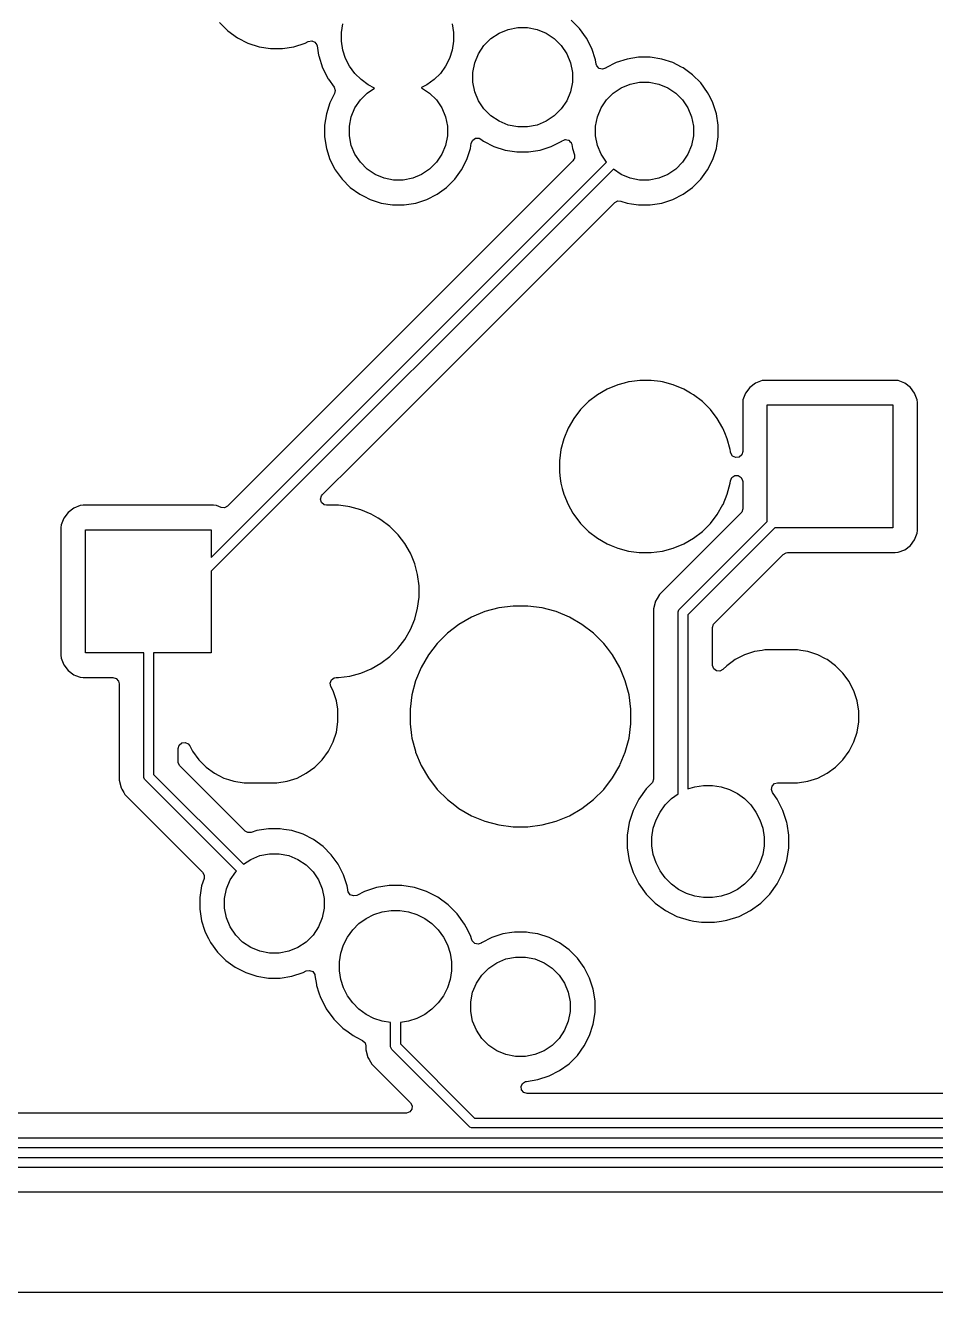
# Model space of a CAD drawing. Header units: millimetres. Extents: x 69 to 174, y -162 to -92.
# Drawn here: x 107.88 to 126.38, y -161.98 to -136.23 of the extents above; entities that cross this region are included whole.
import ezdxf

# ---------------------------------------------------------------- set-up
doc = ezdxf.new("R2010")
doc.units = ezdxf.units.MM
doc.layers.add('Back', color=153, linetype='CONTINUOUS', true_color=0x4d7fc4)

msp = doc.modelspace()

# ---------------------------------------------------------------- linework, layer by layer
at = {"layer": 'Back', "linetype": 'CONTINUOUS'}
for p, q in [((111.826179, -136.169333), (111.994967, -136.338121)), ((114.303423, -136.371721), (114.331481, -136.194572)), ((116.554319, -136.194572), (116.582377, -136.371721)), ((119.139621, -136.293467), (118.970833, -136.124679)), ((111.994967, -136.338121), (112.188081, -136.478427)), ((112.188081, -136.478427), (112.400766, -136.586795)), ((114.303423, -136.551079), (114.303423, -136.371721)), ((116.582377, -136.371721), (116.582377, -136.551079)), ((117.197521, -136.636856), (117.338356, -136.496021)), ((117.338356, -136.496021), (117.503961, -136.385368)), ((117.503961, -136.385368), (117.687971, -136.309149)), ((117.687971, -136.309149), (117.883315, -136.270292)), ((117.883315, -136.270292), (118.082485, -136.270292)), ((118.082485, -136.270292), (118.277829, -136.309149)), ((118.277829, -136.309149), (118.461839, -136.385368)), ((118.461839, -136.385368), (118.627444, -136.496021)), ((118.627444, -136.496021), (118.768279, -136.636856)), ((119.279927, -136.486581), (119.139621, -136.293467)), ((119.388295, -136.699266), (119.279927, -136.486581)), ((112.400766, -136.586795), (112.627785, -136.660558)), ((112.627785, -136.660558), (112.863549, -136.6979)), ((112.863549, -136.6979), (112.86355, -136.6979)), ((112.86355, -136.6979), (113.10225, -136.6979)), ((113.10225, -136.6979), (113.102251, -136.6979)), ((113.102251, -136.6979), (113.338015, -136.660558)), ((113.338015, -136.660558), (113.565034, -136.586795)), ((113.565034, -136.586795), (113.629249, -136.554075)), ((113.629249, -136.554075), (113.697917, -136.541179)), ((113.697917, -136.541179), (113.762658, -136.567455)), ((113.762658, -136.567455), (113.802915, -136.62456)), ((113.802915, -136.62456), (113.808017, -136.645162)), ((113.808017, -136.645162), (113.838062, -136.834854)), ((114.331481, -136.728228), (114.303423, -136.551079)), ((114.386906, -136.898807), (114.331481, -136.728228)), ((116.554319, -136.728228), (116.498894, -136.898807)), ((116.582377, -136.551079), (116.554319, -136.728228)), ((117.086868, -136.802461), (117.197521, -136.636856)), ((118.768279, -136.636856), (118.878932, -136.802461)), ((119.462058, -136.926285), (119.388295, -136.699266)), ((113.838062, -136.834854), (113.839868, -136.846254)), ((113.839868, -136.846254), (113.919809, -137.092285)), ((114.468332, -137.058616), (114.386906, -136.898807)), ((116.498894, -136.898807), (116.417468, -137.058616)), ((116.971792, -137.181815), (117.010649, -136.986471)), ((117.010649, -136.986471), (117.086868, -136.802461)), ((118.878932, -136.802461), (118.955151, -136.986471)), ((118.955151, -136.986471), (118.994008, -137.181815)), ((119.475759, -137.012789), (119.462058, -136.926285)), ((119.488555, -137.051239), (119.475759, -137.012789)), ((119.883403, -136.985133), (119.672962, -137.092359)), ((120.108031, -136.912146), (119.883403, -136.985133)), ((120.341303, -136.8752), (120.108031, -136.912146)), ((120.341308, -136.8752), (120.341303, -136.8752)), ((120.577492, -136.8752), (120.341308, -136.8752)), ((120.577497, -136.8752), (120.577492, -136.8752)), ((120.810768, -136.912146), (120.577497, -136.8752)), ((121.035396, -136.985133), (120.810768, -136.912146)), ((121.21389, -137.076081), (121.035396, -136.985133)), ((113.919809, -137.092285), (114.031444, -137.311382)), ((114.573756, -137.203719), (114.468332, -137.058616)), ((114.700581, -137.330544), (114.573756, -137.203719)), ((116.312044, -137.203719), (116.185219, -137.330544)), ((116.417468, -137.058616), (116.312044, -137.203719)), ((116.971792, -137.380985), (116.971792, -137.181815)), ((118.994008, -137.181815), (118.994008, -137.380985)), ((119.537245, -137.10135), (119.488555, -137.051239)), ((119.605297, -137.117181), (119.537245, -137.10135)), ((119.668621, -137.094594), (119.605297, -137.117181)), ((119.668811, -137.094903), (119.668621, -137.094594)), ((119.67028, -137.094002), (119.668811, -137.094903)), ((119.671106, -137.093708), (119.67028, -137.094002)), ((119.672962, -137.092359), (119.671106, -137.093708)), ((121.245833, -137.092357), (121.21389, -137.076081)), ((121.43691, -137.231183), (121.245833, -137.092357)), ((121.603917, -137.39819), (121.43691, -137.231183)), ((114.031444, -137.311382), (114.037255, -137.322785)), ((114.037255, -137.322785), (114.153985, -137.483451)), ((114.153985, -137.483451), (114.177465, -137.549257)), ((114.845684, -137.435968), (114.700581, -137.330544)), ((114.825007, -137.60269), (114.975518, -137.502121)), ((114.975518, -137.502121), (114.845684, -137.435968)), ((116.040116, -137.435968), (115.928512, -137.492832)), ((115.928512, -137.492832), (115.930797, -137.493779)), ((115.930797, -137.493779), (116.093793, -137.60269)), ((116.185219, -137.330544), (116.040116, -137.435968)), ((117.010649, -137.576329), (116.971792, -137.380985)), ((118.994008, -137.380985), (118.955151, -137.576329)), ((119.825007, -137.60269), (119.988003, -137.493779)), ((119.988003, -137.493779), (120.169115, -137.41876)), ((120.169115, -137.41876), (120.361383, -137.380515)), ((120.361383, -137.380515), (120.557417, -137.380515)), ((120.557417, -137.380515), (120.749685, -137.41876)), ((120.749685, -137.41876), (120.930797, -137.493779)), ((120.930797, -137.493779), (121.093793, -137.60269)), ((121.742743, -137.589267), (121.603917, -137.39819)), ((114.164152, -137.612631), (114.068833, -137.799703)), ((114.177465, -137.549257), (114.164152, -137.612631)), ((114.577479, -137.904303), (114.68639, -137.741307)), ((114.68639, -137.741307), (114.825007, -137.60269)), ((116.093793, -137.60269), (116.23241, -137.741307)), ((116.23241, -137.741307), (116.341321, -137.904303)), ((117.086868, -137.760339), (117.010649, -137.576329)), ((117.197521, -137.925944), (117.086868, -137.760339)), ((118.878932, -137.760339), (118.768279, -137.925944)), ((118.955151, -137.576329), (118.878932, -137.760339)), ((119.577479, -137.904303), (119.68639, -137.741307)), ((119.68639, -137.741307), (119.825007, -137.60269)), ((121.093793, -137.60269), (121.23241, -137.741307)), ((121.23241, -137.741307), (121.341321, -137.904303)), ((121.793402, -137.688691), (121.742743, -137.589267)), ((121.849966, -137.799703), (121.793402, -137.688691)), ((113.995846, -138.024331), (113.9589, -138.257602)), ((114.068833, -137.799703), (113.995846, -138.024331)), ((114.50246, -138.085415), (114.577479, -137.904303)), ((116.341321, -137.904303), (116.41634, -138.085415)), ((117.338356, -138.066779), (117.197521, -137.925944)), ((118.768279, -137.925944), (118.627444, -138.066779)), ((119.50246, -138.085415), (119.577479, -137.904303)), ((121.341321, -137.904303), (121.41634, -138.085415)), ((121.922953, -138.024331), (121.849966, -137.799703)), ((121.9599, -138.257602), (121.922953, -138.024331)), ((113.9589, -138.257602), (113.9589, -138.493797)), ((114.464215, -138.277683), (114.50246, -138.085415)), ((114.464215, -138.473717), (114.464215, -138.277683)), ((116.41634, -138.085415), (116.454585, -138.277683)), ((116.454585, -138.277683), (116.454585, -138.473717)), ((117.503961, -138.177432), (117.338356, -138.066779)), ((117.687971, -138.253651), (117.503961, -138.177432)), ((117.883315, -138.292508), (117.687971, -138.253651)), ((118.082485, -138.292508), (117.883315, -138.292508)), ((118.277829, -138.253651), (118.082485, -138.292508)), ((118.461839, -138.177432), (118.277829, -138.253651)), ((118.627444, -138.066779), (118.461839, -138.177432)), ((119.464215, -138.277683), (119.50246, -138.085415)), ((119.464215, -138.473717), (119.464215, -138.277683)), ((121.41634, -138.085415), (121.454585, -138.277683)), ((121.454585, -138.277683), (121.454585, -138.473717)), ((121.9599, -138.493797), (121.9599, -138.257602)), ((113.9589, -138.493797), (113.995846, -138.727068)), ((114.50246, -138.665985), (114.464215, -138.473717)), ((116.454585, -138.473717), (116.41634, -138.665985)), ((116.939772, -138.620875), (116.969701, -138.557742)), ((116.969701, -138.557742), (117.029012, -138.52081)), ((117.029012, -138.52081), (117.098875, -138.521808)), ((117.098875, -138.521808), (117.135129, -138.539955)), ((117.135129, -138.539955), (117.188081, -138.578427)), ((118.788516, -138.570582), (118.818335, -138.559941)), ((118.818335, -138.559941), (118.847526, -138.547677)), ((118.847526, -138.547677), (118.850999, -138.548285)), ((118.850999, -138.548285), (118.854319, -138.547101)), ((118.854319, -138.547101), (118.885151, -138.554269)), ((118.885151, -138.554269), (118.916348, -138.559735)), ((118.916348, -138.559735), (118.918941, -138.562124)), ((118.918941, -138.562124), (118.922374, -138.562923)), ((118.922374, -138.562923), (118.94444, -138.585627)), ((119.50246, -138.665985), (119.464215, -138.473717)), ((121.454585, -138.473717), (121.41634, -138.665985)), ((121.931137, -138.675395), (121.9599, -138.493797)), ((113.995846, -138.727068), (114.068833, -138.951696)), ((114.577479, -138.847097), (114.50246, -138.665985)), ((116.41634, -138.665985), (116.341321, -138.847097)), ((116.849968, -138.951692), (116.922953, -138.727068)), ((116.922953, -138.727068), (116.939772, -138.620875)), ((117.188081, -138.578427), (117.400766, -138.686795)), ((117.400766, -138.686795), (117.627785, -138.760558)), ((117.627785, -138.760558), (117.863549, -138.7979)), ((117.863549, -138.7979), (117.86355, -138.7979)), ((117.86355, -138.7979), (118.10225, -138.7979)), ((118.10225, -138.7979), (118.102251, -138.7979)), ((118.102251, -138.7979), (118.338015, -138.760558)), ((118.338015, -138.760558), (118.565034, -138.686795)), ((118.565034, -138.686795), (118.777719, -138.578427)), ((118.777719, -138.578427), (118.788516, -138.570582)), ((118.94444, -138.585627), (118.967725, -138.607087)), ((118.967725, -138.607087), (118.969175, -138.611076)), ((118.969175, -138.611076), (118.971071, -138.613026)), ((118.971071, -138.613026), (118.981396, -138.639626)), ((118.981396, -138.639626), (118.982929, -138.64551)), ((118.982929, -138.64551), (118.995847, -138.727068)), ((118.995847, -138.727068), (119.037982, -138.856747)), ((119.577479, -138.847097), (119.50246, -138.665985)), ((121.41634, -138.665985), (121.341321, -138.847097)), ((121.849968, -138.951692), (121.922953, -138.727068)), ((121.922953, -138.727068), (121.931137, -138.675395)), ((111.655, -147.038678), (119.685266, -139.008412)), ((119.0066, -138.979263), (111.990337, -145.995526)), ((114.068833, -138.951696), (114.170248, -139.150733)), ((114.68639, -139.010093), (114.577479, -138.847097)), ((114.825007, -139.14871), (114.68639, -139.010093)), ((116.23241, -139.010093), (116.093793, -139.14871)), ((116.341321, -138.847097), (116.23241, -139.010093)), ((116.742743, -139.162133), (116.849968, -138.951692)), ((119.024773, -138.947611), (119.0066, -138.979263)), ((119.03677, -138.930146), (119.024773, -138.947611)), ((119.03688, -138.926525), (119.03677, -138.930146)), ((119.038845, -138.923105), (119.03688, -138.926525)), ((119.038911, -138.86031), (119.037948, -138.891712)), ((119.037948, -138.891712), (119.038845, -138.923105)), ((119.037982, -138.856747), (119.038911, -138.86031)), ((119.685266, -139.008412), (119.577479, -138.847097)), ((121.23241, -139.010093), (121.093793, -139.14871)), ((121.341321, -138.847097), (121.23241, -139.010093)), ((121.742743, -139.162133), (121.849968, -138.951692)), ((119.826687, -139.149833), (111.655, -147.321521)), ((114.170248, -139.150733), (114.176057, -139.162133)), ((114.176057, -139.162133), (114.314883, -139.35321)), ((114.988003, -139.257621), (114.825007, -139.14871)), ((115.169115, -139.33264), (114.988003, -139.257621)), ((115.361383, -139.370885), (115.169115, -139.33264)), ((115.749685, -139.33264), (115.557417, -139.370885)), ((115.930797, -139.257621), (115.749685, -139.33264)), ((116.093793, -139.14871), (115.930797, -139.257621)), ((116.603917, -139.35321), (116.742743, -139.162133)), ((119.988003, -139.257621), (119.826687, -139.149833)), ((120.169115, -139.33264), (119.988003, -139.257621)), ((120.361383, -139.370885), (120.169115, -139.33264)), ((120.749685, -139.33264), (120.557417, -139.370885)), ((120.930797, -139.257621), (120.749685, -139.33264)), ((121.093793, -139.14871), (120.930797, -139.257621)), ((121.603917, -139.35321), (121.742743, -139.162133)), ((114.314883, -139.35321), (114.48189, -139.520217)), ((114.48189, -139.520217), (114.672967, -139.659043)), ((115.557417, -139.370885), (115.361383, -139.370885)), ((116.245833, -139.659043), (116.43691, -139.520217)), ((116.43691, -139.520217), (116.603917, -139.35321)), ((120.557417, -139.370885), (120.361383, -139.370885)), ((121.245833, -139.659043), (121.43691, -139.520217)), ((121.43691, -139.520217), (121.603917, -139.35321)), ((114.607075, -145.077258), (119.855837, -139.828496)), ((114.672967, -139.659043), (114.756423, -139.701566)), ((114.756423, -139.701566), (114.883403, -139.766266)), ((114.883403, -139.766266), (114.883405, -139.766266)), ((114.883405, -139.766266), (114.883408, -139.766268)), ((114.883408, -139.766268), (114.946747, -139.786848)), ((114.946747, -139.786848), (115.108031, -139.839253)), ((115.108031, -139.839253), (115.341303, -139.8762)), ((115.577497, -139.8762), (115.810768, -139.839253)), ((115.810768, -139.839253), (116.035392, -139.766268)), ((116.035392, -139.766268), (116.245833, -139.659043)), ((119.855837, -139.828496), (119.917158, -139.795013)), ((119.917158, -139.795013), (119.981833, -139.798247)), ((119.981833, -139.798247), (120.108032, -139.839253)), ((120.108032, -139.839253), (120.19551, -139.853108)), ((120.577497, -139.8762), (120.810768, -139.839253)), ((120.810768, -139.839253), (121.035392, -139.766268)), ((121.035392, -139.766268), (121.245833, -139.659043)), ((115.341303, -139.8762), (115.341308, -139.8762)), ((115.341308, -139.8762), (115.577497, -139.8762)), ((120.19551, -139.853108), (120.341303, -139.8762)), ((120.341303, -139.8762), (120.341308, -139.8762)), ((120.341308, -139.8762), (120.577497, -139.8762)), ((120.365258, -143.4415), (120.148715, -143.470009)), ((120.365266, -143.4415), (120.365258, -143.4415)), ((120.594734, -143.4415), (120.365266, -143.4415)), ((120.594741, -143.4415), (120.594734, -143.4415)), ((120.784215, -143.466446), (120.594741, -143.4415)), ((122.847516, -143.447908), (122.712671, -143.498202)), ((122.907123, -143.441501), (122.847516, -143.447908)), ((122.907129, -143.4415), (122.907123, -143.441501)), ((125.552864, -143.4415), (122.907129, -143.4415)), ((125.552873, -143.4415), (125.552864, -143.4415)), ((125.552881, -143.4415), (125.552873, -143.4415)), ((125.552883, -143.441501), (125.552881, -143.4415)), ((125.612483, -143.447908), (125.552883, -143.441501)), ((125.747328, -143.498202), (125.612482, -143.447908)), ((125.612482, -143.447908), (125.612483, -143.447908)), ((119.704109, -143.618657), (119.505382, -143.733392)), ((119.704123, -143.61865), (119.704109, -143.618657)), ((119.916112, -143.530842), (119.704123, -143.61865)), ((120.044076, -143.496554), (119.916112, -143.530842)), ((120.137762, -143.471452), (120.044076, -143.496554)), ((120.148715, -143.470009), (120.137762, -143.471452)), ((120.822238, -143.471452), (120.784215, -143.466446)), ((121.043887, -143.530842), (120.822238, -143.471452)), ((121.255876, -143.61865), (121.043887, -143.530842)), ((121.255888, -143.618656), (121.255876, -143.61865)), ((121.39621, -143.699671), (121.255888, -143.618656)), ((121.454617, -143.733392), (121.39621, -143.699671)), ((122.511202, -143.699671), (122.460908, -143.834517)), ((122.511206, -143.699664), (122.511202, -143.699671)), ((122.597452, -143.584455), (122.511206, -143.699664)), ((122.597455, -143.584452), (122.597452, -143.584455)), ((122.712664, -143.498206), (122.597455, -143.584452)), ((122.712671, -143.498202), (122.712664, -143.498206)), ((125.747335, -143.498206), (125.747328, -143.498202)), ((125.862544, -143.584452), (125.747335, -143.498206)), ((125.862547, -143.584455), (125.862544, -143.584452)), ((125.948793, -143.699664), (125.862547, -143.584455)), ((125.948797, -143.699671), (125.948793, -143.699664)), ((125.987109, -143.802392), (125.948797, -143.699671)), ((119.323338, -143.873081), (119.161081, -144.035338)), ((119.505382, -143.733392), (119.323338, -143.873081)), ((121.636661, -143.873081), (121.454617, -143.733392)), ((121.63667, -143.873089), (121.636661, -143.873081)), ((121.798911, -144.03533), (121.63667, -143.873089)), ((122.454501, -143.894123), (122.4545, -143.894135)), ((122.4545, -143.894135), (122.4545, -144.886845)), ((122.460908, -143.834517), (122.454501, -143.894116)), ((122.454501, -143.894116), (122.454501, -143.894123)), ((122.955, -146.309061), (122.955, -143.942)), ((122.955, -143.942), (125.505, -143.942)), ((125.505, -143.942), (125.505, -146.442)), ((125.999091, -143.834517), (125.987109, -143.802392)), ((126.005499, -143.894128), (125.999091, -143.834517)), ((126.0055, -146.489873), (126.005499, -143.894128)), ((119.021392, -144.217382), (118.906657, -144.416109)), ((119.161081, -144.035338), (119.021392, -144.217382)), ((121.798918, -144.035338), (121.798911, -144.03533)), ((121.938607, -144.217382), (121.798918, -144.035338)), ((121.938608, -144.217385), (121.938607, -144.217382)), ((121.938611, -144.217388), (121.938608, -144.217385)), ((122.053344, -144.416112), (121.938611, -144.217388)), ((118.90665, -144.416123), (118.818842, -144.628112)), ((118.906657, -144.416109), (118.90665, -144.416123)), ((122.053346, -144.416117), (122.053344, -144.416112)), ((122.053349, -144.416123), (122.053346, -144.416117)), ((122.09119, -144.50748), (122.053349, -144.416123)), ((118.818842, -144.628112), (118.759453, -144.849759)), ((122.141158, -144.628113), (122.09119, -144.50748)), ((122.200548, -144.849762), (122.141158, -144.628113)), ((118.759451, -144.84977), (118.7295, -145.077258)), ((118.759453, -144.849759), (118.759451, -144.84977)), ((122.20543, -144.886845), (122.200548, -144.849762)), ((122.207561, -144.903031), (122.20543, -144.886845)), ((122.211523, -144.92178), (122.207561, -144.903031)), ((122.249297, -144.980558), (122.211523, -144.92178)), ((122.312853, -145.009583), (122.249297, -144.980558)), ((122.382011, -144.999639), (122.312853, -145.009583)), ((122.434815, -144.953884), (122.382011, -144.999639)), ((122.4545, -144.886845), (122.434815, -144.953884)), ((113.91376, -145.770573), (114.607075, -145.077258)), ((118.7295, -145.077258), (118.7295, -145.306741)), ((118.7295, -145.306741), (118.74622, -145.433734)), ((118.74622, -145.433734), (118.759452, -145.534238)), ((122.200548, -145.534238), (122.207561, -145.480968)), ((122.207561, -145.480968), (122.235828, -145.417072)), ((122.235828, -145.417072), (122.294152, -145.378601)), ((122.294152, -145.378601), (122.364017, -145.37777)), ((122.364017, -145.37777), (122.42324, -145.414842)), ((122.42324, -145.414842), (122.453019, -145.478048)), ((122.453019, -145.478048), (122.4545, -145.497154)), ((122.4545, -145.497154), (122.4545, -146.050385)), ((113.897952, -145.789948), (113.91376, -145.770573)), ((118.759452, -145.534238), (118.788426, -145.642371)), ((118.788426, -145.642371), (118.818842, -145.755887)), ((118.818842, -145.755887), (118.90665, -145.967876)), ((122.055858, -145.961817), (122.141158, -145.755887)), ((122.141158, -145.755887), (122.200548, -145.534238)), ((108.997516, -145.987908), (108.862671, -146.038202)), ((109.057123, -145.981501), (108.997516, -145.987908)), ((109.057129, -145.9815), (109.057123, -145.981501)), ((111.702864, -145.9815), (109.057129, -145.9815)), ((111.702873, -145.9815), (111.702864, -145.9815)), ((111.702881, -145.9815), (111.702873, -145.9815)), ((111.702883, -145.981501), (111.702881, -145.9815)), ((111.762483, -145.987908), (111.702883, -145.981501)), ((111.762485, -145.987909), (111.762483, -145.987908)), ((111.859324, -146.024027), (111.762485, -145.987909)), ((111.929014, -146.029011), (111.859324, -146.024027)), ((111.990337, -145.995526), (111.929014, -146.029011)), ((113.877455, -145.856743), (113.897952, -145.789948)), ((113.896324, -145.924017), (113.877455, -145.856743)), ((113.948569, -145.97041), (113.896324, -145.924017)), ((114.011109, -145.980178), (113.948569, -145.97041)), ((114.011214, -145.981766), (114.011109, -145.980178)), ((114.015259, -145.9815), (114.011214, -145.981766)), ((114.015266, -145.9815), (114.015259, -145.9815)), ((114.244734, -145.9815), (114.015266, -145.9815)), ((114.244741, -145.9815), (114.244734, -145.9815)), ((114.434215, -146.006446), (114.244741, -145.9815)), ((114.472238, -146.011452), (114.434215, -146.006446)), ((114.693887, -146.070842), (114.472238, -146.011452)), ((118.90665, -145.967876), (118.906657, -145.96789)), ((118.906657, -145.96789), (118.954311, -146.05043)), ((121.938611, -146.166612), (122.053344, -145.967888)), ((122.053344, -145.967888), (122.054105, -145.966052)), ((122.054105, -145.966052), (122.055858, -145.961817)), ((108.661202, -146.239671), (108.610908, -146.374517)), ((108.661206, -146.239664), (108.661202, -146.239671)), ((108.747452, -146.124455), (108.661206, -146.239664)), ((108.747455, -146.124452), (108.747452, -146.124455)), ((108.862664, -146.038206), (108.747455, -146.124452)), ((108.862671, -146.038202), (108.862664, -146.038206)), ((114.905876, -146.15865), (114.693887, -146.070842)), ((114.905888, -146.158656), (114.905876, -146.15865)), ((115.04621, -146.239671), (114.905888, -146.158656)), ((115.104617, -146.273392), (115.04621, -146.239671)), ((115.286661, -146.413081), (115.104617, -146.273392)), ((118.954311, -146.05043), (119.005131, -146.138453)), ((119.005131, -146.138453), (119.021392, -146.166617)), ((119.021392, -146.166617), (119.161081, -146.348661)), ((122.418181, -146.138066), (120.761481, -147.794765)), ((121.798919, -146.348661), (121.938611, -146.166612)), ((122.434815, -146.117424), (122.418181, -146.138066)), ((122.4545, -146.050385), (122.434815, -146.117424)), ((108.604501, -146.434116), (108.6045, -146.434135)), ((108.6045, -146.434135), (108.6045, -149.02987)), ((108.610908, -146.374517), (108.604501, -146.434116)), ((109.105, -148.982), (109.105, -146.482)), ((109.105, -146.482), (111.655, -146.482)), ((111.655, -146.482), (111.655, -147.038678)), ((115.28667, -146.413089), (115.286661, -146.413081)), ((115.448911, -146.57533), (115.28667, -146.413089)), ((119.161081, -146.348661), (119.161089, -146.34867)), ((119.161089, -146.34867), (119.32333, -146.510911)), ((119.32333, -146.510911), (119.323338, -146.510918)), ((119.323338, -146.510918), (119.505382, -146.650607)), ((121.171289, -148.092772), (122.955, -146.309061)), ((123.104905, -146.442), (121.342, -148.204905)), ((121.454612, -146.650611), (121.636661, -146.510919)), ((121.636661, -146.510919), (121.636665, -146.510914)), ((121.636665, -146.510914), (121.63667, -146.510911)), ((121.63667, -146.510911), (121.798911, -146.34867)), ((121.798911, -146.34867), (121.798914, -146.348665)), ((121.798914, -146.348665), (121.798919, -146.348661)), ((125.505, -146.442), (123.104905, -146.442)), ((125.999091, -146.549483), (126.0055, -146.489873)), ((115.448918, -146.575338), (115.448911, -146.57533)), ((115.448919, -146.575339), (115.448918, -146.575338)), ((115.452433, -146.579919), (115.448919, -146.575339)), ((115.588607, -146.757382), (115.452433, -146.579919)), ((115.588608, -146.757385), (115.588607, -146.757382)), ((115.588611, -146.757388), (115.588608, -146.757385)), ((115.703344, -146.956112), (115.588611, -146.757388)), ((119.505382, -146.650607), (119.505385, -146.650608)), ((119.505385, -146.650608), (119.505388, -146.650611)), ((119.505388, -146.650611), (119.704112, -146.765344)), ((119.704112, -146.765344), (119.704117, -146.765346)), ((119.704117, -146.765346), (119.704123, -146.765349)), ((119.704123, -146.765349), (119.78077, -146.797097)), ((119.78077, -146.797097), (119.916113, -146.853158)), ((121.043887, -146.853158), (121.255888, -146.765344)), ((121.255888, -146.765344), (121.454612, -146.650611)), ((125.747331, -146.885796), (125.862546, -146.799546)), ((125.862546, -146.799546), (125.948796, -146.684331)), ((125.948796, -146.684331), (125.999091, -146.549483)), ((115.703346, -146.956117), (115.703344, -146.956112)), ((115.703349, -146.956123), (115.703346, -146.956117)), ((115.736906, -147.037137), (115.703349, -146.956123)), ((115.791158, -147.168113), (115.736906, -147.037137)), ((119.916113, -146.853158), (120.137762, -146.912548)), ((120.137762, -146.912548), (120.354312, -146.941057)), ((120.354312, -146.941057), (120.36525, -146.942498)), ((120.36525, -146.942498), (120.365266, -146.9425)), ((120.365266, -146.9425), (120.365273, -146.9425)), ((120.365273, -146.9425), (120.594727, -146.9425)), ((120.594727, -146.9425), (120.594734, -146.9425)), ((120.594734, -146.9425), (120.822238, -146.912548)), ((120.822238, -146.912548), (121.043887, -146.853158)), ((121.878814, -148.375903), (123.275899, -146.978817)), ((123.275899, -146.978817), (123.337222, -146.945333)), ((123.337222, -146.945333), (123.36358, -146.942499)), ((123.36358, -146.942499), (125.552871, -146.942499)), ((125.552871, -146.942499), (125.552872, -146.942499)), ((125.552872, -146.942499), (125.612483, -146.936091)), ((125.612483, -146.936091), (125.747331, -146.885796)), ((111.655, -147.321521), (111.655, -148.982)), ((115.850548, -147.389762), (115.791158, -147.168113)), ((115.8805, -147.617266), (115.850548, -147.389762)), ((115.8805, -147.846734), (115.8805, -147.617266)), ((120.761475, -147.794773), (120.71513, -147.875047)), ((120.761481, -147.794765), (120.761475, -147.794773)), ((115.791158, -148.295887), (115.850548, -148.074238)), ((115.850548, -148.074238), (115.8805, -147.846734)), ((117.501203, -148.066001), (117.217005, -148.142152)), ((117.792883, -148.027601), (117.501203, -148.066001)), ((117.792888, -148.0276), (117.792883, -148.027601)), ((117.792894, -148.0276), (117.792888, -148.0276)), ((118.087106, -148.0276), (117.792894, -148.0276)), ((118.087111, -148.0276), (118.087106, -148.0276)), ((118.087116, -148.027601), (118.087111, -148.0276)), ((118.378796, -148.066001), (118.087116, -148.027601)), ((118.378799, -148.066001), (118.378796, -148.066001)), ((118.3788, -148.066002), (118.378799, -148.066001)), ((118.636306, -148.135001), (118.3788, -148.066002)), ((120.682423, -147.931698), (120.641499, -148.084426)), ((120.641499, -148.084426), (120.641499, -148.084428)), ((120.641499, -148.084428), (120.641499, -148.252529)), ((120.71513, -147.875048), (120.682423, -147.931698)), ((120.71513, -147.875047), (120.71513, -147.875048)), ((121.158853, -148.107926), (121.171289, -148.092772)), ((115.703344, -148.507888), (115.791158, -148.295887)), ((116.945189, -148.254742), (116.69041, -148.40184)), ((116.945205, -148.254734), (116.945189, -148.254742)), ((117.217005, -148.142152), (116.945205, -148.254734)), ((118.662994, -148.142152), (118.636306, -148.135001)), ((118.934794, -148.254734), (118.662994, -148.142152)), ((118.93481, -148.254742), (118.934794, -148.254734)), ((119.189589, -148.40184), (118.93481, -148.254742)), ((120.641499, -148.252529), (120.6415, -148.252542)), ((120.6415, -148.252542), (120.6415, -151.544878)), ((121.142, -148.163483), (121.143921, -148.143974)), ((121.142, -151.845267), (121.142, -148.163483)), ((121.143921, -148.143974), (121.158853, -148.107926)), ((121.342, -148.204905), (121.342, -151.74645)), ((115.588611, -148.706612), (115.703344, -148.507888)), ((116.456983, -148.580954), (116.248954, -148.788983)), ((116.45699, -148.580948), (116.456983, -148.580954)), ((116.690394, -148.401851), (116.45699, -148.580948)), ((116.69041, -148.40184), (116.690394, -148.401851)), ((119.189592, -148.401842), (119.189589, -148.40184)), ((119.189597, -148.401845), (119.189592, -148.401842)), ((119.189603, -148.401849), (119.189597, -148.401845)), ((119.189605, -148.401851), (119.189603, -148.401849)), ((119.423009, -148.580948), (119.189605, -148.401851)), ((119.423016, -148.580954), (119.423009, -148.580948)), ((119.631045, -148.788983), (119.423016, -148.580954)), ((121.8425, -148.463579), (121.862185, -148.39654)), ((121.8425, -149.23077), (121.8425, -148.463579)), ((121.862185, -148.39654), (121.878814, -148.375903)), ((115.448919, -148.888661), (115.588611, -148.706612)), ((116.248948, -148.78899), (116.069851, -149.022394)), ((116.248954, -148.788983), (116.248948, -148.78899)), ((119.631051, -148.78899), (119.631045, -148.788983)), ((119.706479, -148.88729), (119.631051, -148.78899)), ((108.6045, -149.02987), (108.604501, -149.029876)), ((108.604501, -149.029876), (108.610908, -149.089483)), ((108.610908, -149.089483), (108.661202, -149.224328)), ((110.284592, -148.982), (109.105, -148.982)), ((110.284592, -151.490891), (110.284592, -148.982)), ((111.655, -148.982), (110.484592, -148.982)), ((110.484592, -148.982), (110.484592, -151.449469)), ((115.104612, -149.190611), (115.286661, -149.050919)), ((115.286661, -149.050919), (115.286665, -149.050914)), ((115.286665, -149.050914), (115.28667, -149.050911)), ((115.28667, -149.050911), (115.448911, -148.88867)), ((115.448911, -148.88867), (115.448914, -148.888665)), ((115.448914, -148.888665), (115.448919, -148.888661)), ((116.06984, -149.02241), (115.922742, -149.277189)), ((116.069851, -149.022394), (116.06984, -149.02241)), ((119.810155, -149.022403), (119.706479, -148.88729)), ((119.810159, -149.02241), (119.810155, -149.022403)), ((119.957257, -149.277189), (119.810159, -149.02241)), ((122.303511, -149.116179), (122.244191, -149.159278)), ((122.493041, -149.019607), (122.303511, -149.116179)), ((122.493044, -149.019606), (122.493041, -149.019607)), ((122.695344, -148.953876), (122.493044, -149.019606)), ((122.84942, -148.929473), (122.695344, -148.953876)), ((122.905442, -148.9206), (122.84942, -148.929473)), ((123.566358, -148.9206), (122.905442, -148.9206)), ((123.633555, -148.931243), (123.566358, -148.9206)), ((123.776455, -148.953876), (123.633555, -148.931243)), ((123.978755, -149.019606), (123.776455, -148.953876)), ((123.978758, -149.019607), (123.978755, -149.019606)), ((124.137595, -149.10054), (123.978758, -149.019607)), ((124.168288, -149.116179), (124.137595, -149.10054)), ((124.340378, -149.24121), (124.168288, -149.116179)), ((108.661202, -149.224328), (108.661206, -149.224335)), ((108.661206, -149.224335), (108.747452, -149.339544)), ((108.747452, -149.339544), (108.747455, -149.339547)), ((108.747455, -149.339547), (108.862664, -149.425793)), ((114.693887, -149.393158), (114.905888, -149.305344)), ((114.905888, -149.305344), (115.104612, -149.190611)), ((115.922734, -149.277205), (115.810152, -149.549005)), ((115.922742, -149.277189), (115.922734, -149.277205)), ((119.957265, -149.277205), (119.957257, -149.277189)), ((120.068616, -149.546033), (119.957265, -149.277205)), ((121.842816, -149.239616), (121.8425, -149.23077)), ((121.867233, -149.30508), (121.842816, -149.239616)), ((121.923166, -149.346952), (121.867233, -149.30508)), ((121.992858, -149.351936), (121.923166, -149.346952)), ((122.054181, -149.318451), (121.992858, -149.351936)), ((122.131419, -149.241212), (122.054181, -149.318451)), ((122.13142, -149.241212), (122.131419, -149.241212)), ((122.131422, -149.24121), (122.13142, -149.241212)), ((122.244191, -149.159278), (122.131422, -149.24121)), ((124.49079, -149.391622), (124.340378, -149.24121)), ((108.862664, -149.425793), (108.862671, -149.425797)), ((108.862671, -149.425797), (108.902095, -149.440501)), ((108.902095, -149.440501), (108.997517, -149.476091)), ((108.997517, -149.476091), (109.057127, -149.4825)), ((109.057127, -149.4825), (109.660092, -149.482499)), ((109.660092, -149.482499), (109.727131, -149.502183)), ((109.727131, -149.502183), (109.772886, -149.554987)), ((109.772886, -149.554987), (109.784092, -149.606499)), ((109.784092, -149.606499), (109.784092, -151.404221)), ((114.074311, -149.594126), (114.100587, -149.529385)), ((114.087207, -149.662795), (114.074311, -149.594126)), ((114.100587, -149.529385), (114.157694, -149.489128)), ((114.157694, -149.489128), (114.197692, -149.4825)), ((114.197692, -149.4825), (114.244727, -149.4825)), ((114.244727, -149.4825), (114.244734, -149.4825)), ((114.244734, -149.4825), (114.472238, -149.452548)), ((114.472238, -149.452548), (114.693887, -149.393158)), ((115.810152, -149.549005), (115.734001, -149.833203)), ((120.06985, -149.549013), (120.068616, -149.546033)), ((120.145998, -149.8332), (120.06985, -149.549013)), ((124.615821, -149.563712), (124.49079, -149.391622)), ((124.637622, -149.606499), (124.615821, -149.563712)), ((124.712392, -149.753241), (124.637622, -149.606499)), ((114.133292, -149.753241), (114.087207, -149.662795)), ((114.133293, -149.753244), (114.133292, -149.753241)), ((114.199024, -149.955545), (114.133293, -149.753244)), ((115.734001, -149.833203), (115.695601, -150.124883)), ((120.1844, -150.124894), (120.145998, -149.8332)), ((124.712392, -149.753242), (124.712392, -149.753241)), ((124.778124, -149.955546), (124.712392, -149.753242)), ((114.199024, -149.955546), (114.199024, -149.955545)), ((114.225847, -150.1249), (114.199024, -149.955546)), ((114.2323, -150.165642), (114.225847, -150.1249)), ((115.695601, -150.124883), (115.6956, -150.1249)), ((115.6956, -150.1249), (115.6956, -150.419099)), ((120.1844, -150.419106), (120.1844, -150.124894)), ((124.8114, -150.165642), (124.778124, -149.955546)), ((114.199024, -150.588454), (114.2323, -150.378358)), ((114.2323, -150.378358), (114.2323, -150.165642)), ((124.778124, -150.588454), (124.8114, -150.378358)), ((124.8114, -150.378358), (124.8114, -150.165642)), ((114.133292, -150.790758), (114.199024, -150.588454)), ((115.6956, -150.419099), (115.695601, -150.419116)), ((115.695601, -150.419116), (115.726978, -150.657454)), ((115.726978, -150.657454), (115.734002, -150.7108)), ((120.145998, -150.7108), (120.1844, -150.419106)), ((124.712392, -150.790758), (124.778124, -150.588454)), ((110.985092, -150.924122), (111.004777, -150.857083)), ((110.985092, -151.190793), (110.985092, -150.924122)), ((111.004777, -150.857083), (111.057581, -150.811328)), ((111.057581, -150.811328), (111.126739, -150.801384)), ((111.126739, -150.801384), (111.190295, -150.830409)), ((111.190295, -150.830409), (111.219576, -150.867826)), ((111.219576, -150.867826), (111.276879, -150.980288)), ((114.036721, -150.980288), (114.133292, -150.790758)), ((115.734002, -150.7108), (115.806211, -150.980288)), ((120.06985, -150.994987), (120.145998, -150.7108)), ((124.615821, -150.980288), (124.712392, -150.790758)), ((111.276879, -150.980288), (111.40191, -151.152378)), ((111.40191, -151.152378), (111.552322, -151.30279)), ((113.761278, -151.30279), (113.91169, -151.152378)), ((113.91169, -151.152378), (114.036721, -150.980288)), ((115.806211, -150.980288), (115.810152, -150.994994)), ((115.810152, -150.994994), (115.922734, -151.266794)), ((119.967471, -151.242155), (120.069847, -150.994994)), ((120.069846, -150.994994), (120.06985, -150.994987)), ((120.069847, -150.994994), (120.069846, -150.994994)), ((124.340378, -151.30279), (124.49079, -151.152378)), ((124.49079, -151.152378), (124.615821, -150.980288)), ((109.784092, -151.404221), (109.784091, -151.404239)), ((109.784091, -151.404239), (109.784091, -151.569945)), ((110.987926, -151.217151), (110.985092, -151.190793)), ((111.021411, -151.278474), (110.987926, -151.217151)), ((111.690221, -151.947285), (111.021411, -151.278474)), ((111.552322, -151.30279), (111.724412, -151.427821)), ((111.724412, -151.427821), (111.813838, -151.473386)), ((113.399658, -151.524392), (113.589188, -151.427821)), ((113.589188, -151.427821), (113.761278, -151.30279)), ((115.922734, -151.266794), (115.922742, -151.26681)), ((115.922742, -151.26681), (116.06984, -151.521589)), ((119.810155, -151.521597), (119.957261, -151.266803)), ((119.957261, -151.266803), (119.967471, -151.242155)), ((123.978758, -151.524392), (124.168288, -151.427821)), ((124.168288, -151.427821), (124.340378, -151.30279)), ((109.784091, -151.569945), (109.78409, -151.569945)), ((109.78409, -151.569945), (109.784091, -151.569948)), ((109.784091, -151.569948), (109.825015, -151.722676)), ((110.286513, -151.5104), (110.284592, -151.490891)), ((110.301445, -151.546448), (110.286513, -151.5104)), ((110.313881, -151.561602), (110.301445, -151.546448)), ((112.167178, -153.414898), (110.313881, -151.561602)), ((110.484592, -151.449469), (112.311214, -153.276091)), ((111.813838, -151.473386), (111.913941, -151.524392)), ((111.913941, -151.524392), (111.913944, -151.524393)), ((111.913944, -151.524393), (112.007594, -151.554821)), ((112.007594, -151.554821), (112.116246, -151.590124)), ((112.116246, -151.590124), (112.326342, -151.6234)), ((112.326342, -151.6234), (112.326343, -151.6234)), ((112.326343, -151.6234), (112.987257, -151.6234)), ((112.987257, -151.6234), (112.987258, -151.6234)), ((112.987258, -151.6234), (113.197354, -151.590124)), ((113.197354, -151.590124), (113.399658, -151.524392)), ((116.06984, -151.521589), (116.069851, -151.521605)), ((116.069851, -151.521605), (116.248948, -151.755009)), ((119.63105, -151.755011), (119.810155, -151.521597)), ((120.605181, -151.632559), (120.49641, -151.741329)), ((120.621815, -151.611917), (120.605181, -151.632559)), ((120.6415, -151.544878), (120.621815, -151.611917)), ((121.483172, -151.700581), (121.660321, -151.672523)), ((121.660321, -151.672523), (121.839679, -151.672523)), ((121.839679, -151.672523), (122.016828, -151.700581)), ((123.037475, -151.754479), (123.0533, -151.686425)), ((123.0533, -151.686425), (123.103406, -151.63773)), ((123.103406, -151.63773), (123.161273, -151.6234)), ((123.161273, -151.6234), (123.566357, -151.6234)), ((123.566357, -151.6234), (123.566358, -151.6234)), ((123.566358, -151.6234), (123.776454, -151.590124)), ((123.776454, -151.590124), (123.978758, -151.524392)), ((109.825015, -151.722676), (109.825016, -151.722678)), ((109.825016, -151.722678), (109.825015, -151.722678)), ((109.825015, -151.722678), (109.841019, -151.750396)), ((109.841019, -151.750396), (109.841021, -151.750398)), ((109.841021, -151.750398), (109.841022, -151.7504)), ((109.841022, -151.7504), (109.88137, -151.820285)), ((109.88137, -151.820285), (109.904071, -151.859606)), ((109.904071, -151.859606), (110.022941, -151.978476)), ((112.343136, -152.6002), (111.690221, -151.947285)), ((116.248948, -151.755009), (116.248954, -151.755016)), ((116.248954, -151.755016), (116.456983, -151.963045)), ((119.423011, -151.96305), (119.63105, -151.755011)), ((120.344353, -151.950617), (120.22691, -152.181112)), ((120.49641, -151.741329), (120.344353, -151.950617)), ((120.880856, -152.069681), (121.007681, -151.942856)), ((121.007681, -151.942856), (121.142, -151.845267)), ((121.342, -151.74645), (121.483172, -151.700581)), ((122.016828, -151.700581), (122.187407, -151.756006)), ((122.187407, -151.756006), (122.347216, -151.837432)), ((122.347216, -151.837432), (122.492319, -151.942856)), ((122.492319, -151.942856), (122.619144, -152.069681)), ((123.060955, -151.820285), (123.037475, -151.754479)), ((123.073938, -151.838155), (123.060955, -151.820285)), ((123.155647, -151.950618), (123.073938, -151.838155)), ((123.273091, -152.181115), (123.155647, -151.950618)), ((110.022941, -151.978476), (110.022947, -151.978481)), ((110.022947, -151.978481), (111.480805, -153.43634)), ((116.456983, -151.963045), (116.45699, -151.963051)), ((116.45699, -151.963051), (116.606297, -152.077618)), ((116.606297, -152.077618), (116.690403, -152.142155)), ((116.690403, -152.142155), (116.69041, -152.142159)), ((116.69041, -152.142159), (116.945189, -152.289257)), ((118.934803, -152.289261), (119.189597, -152.142155)), ((119.189597, -152.142155), (119.423011, -151.96305)), ((120.22691, -152.181112), (120.146967, -152.427149)), ((120.694006, -152.374593), (120.775432, -152.214784)), ((120.775432, -152.214784), (120.880856, -152.069681)), ((122.619144, -152.069681), (122.724568, -152.214784)), ((122.724568, -152.214784), (122.805994, -152.374593)), ((123.353032, -152.427146), (123.273091, -152.181115)), ((116.945189, -152.289257), (116.945205, -152.289265)), ((116.945205, -152.289265), (117.217005, -152.401847)), ((117.217005, -152.401847), (117.217007, -152.401847)), ((117.217007, -152.401847), (117.217013, -152.40185)), ((117.217013, -152.40185), (117.5012, -152.477998)), ((118.3788, -152.477998), (118.662987, -152.40185)), ((118.662987, -152.40185), (118.768231, -152.358257)), ((118.768231, -152.358257), (118.934794, -152.289265)), ((118.934794, -152.289265), (118.934797, -152.289263)), ((118.934797, -152.289263), (118.934803, -152.289261)), ((120.146967, -152.427149), (120.1065, -152.682648)), ((120.638581, -152.545172), (120.694006, -152.374593)), ((122.805994, -152.374593), (122.861419, -152.545172)), ((123.35754, -152.455608), (123.353032, -152.427146)), ((123.3935, -152.682648), (123.35754, -152.455608)), ((112.399293, -152.632445), (112.343136, -152.6002)), ((112.469134, -152.63045), (112.399293, -152.632445)), ((112.584881, -152.592842), (112.469134, -152.63045)), ((112.773496, -152.562968), (112.584881, -152.592842)), ((112.820649, -152.5555), (112.773496, -152.562968)), ((113.059351, -152.5555), (112.820649, -152.5555)), ((113.130498, -152.566768), (113.059351, -152.5555)), ((113.295111, -152.592841), (113.130498, -152.566768)), ((113.295113, -152.592841), (113.295111, -152.592841)), ((113.295115, -152.592842), (113.295113, -152.592841)), ((113.522134, -152.666605), (113.295115, -152.592842)), ((113.734819, -152.774973), (113.522134, -152.666605)), ((117.5012, -152.477998), (117.792894, -152.5164)), ((117.792894, -152.5164), (117.792901, -152.5164)), ((117.792901, -152.5164), (118.087099, -152.5164)), ((118.087099, -152.5164), (118.087106, -152.5164)), ((118.087106, -152.5164), (118.3788, -152.477998)), ((120.1065, -152.682648), (120.1065, -152.941351)), ((120.610523, -152.722321), (120.638581, -152.545172)), ((120.610523, -152.901679), (120.610523, -152.722321)), ((122.861419, -152.545172), (122.889477, -152.722321)), ((122.889477, -152.722321), (122.889477, -152.901679)), ((123.3935, -152.941351), (123.3935, -152.682648)), ((113.927933, -152.915279), (113.734819, -152.774973)), ((114.096721, -153.084067), (113.927933, -152.915279)), ((120.1065, -152.941351), (120.146967, -153.19685)), ((120.638581, -153.078828), (120.610523, -152.901679)), ((122.889477, -152.901679), (122.861419, -153.078828)), ((123.373385, -153.068351), (123.3935, -152.941351)), ((112.311214, -153.276091), (112.461061, -153.175968)), ((112.461061, -153.175968), (112.645071, -153.099749)), ((112.645071, -153.099749), (112.840415, -153.060892)), ((112.840415, -153.060892), (113.039585, -153.060892)), ((113.039585, -153.060892), (113.234929, -153.099749)), ((113.234929, -153.099749), (113.418939, -153.175968)), ((113.418939, -153.175968), (113.584544, -153.286621)), ((114.237027, -153.277181), (114.096721, -153.084067)), ((120.146967, -153.19685), (120.146968, -153.196854)), ((120.146968, -153.196854), (120.226909, -153.442885)), ((120.694006, -153.249407), (120.638581, -153.078828)), ((122.861419, -153.078828), (122.805994, -153.249407)), ((123.273091, -153.442885), (123.353032, -153.196854)), ((123.353032, -153.196854), (123.373385, -153.068351)), ((111.480805, -153.43634), (111.51429, -153.497663)), ((111.51429, -153.497663), (111.511055, -153.562338)), ((112.043968, -153.593061), (112.154621, -153.427456)), ((112.154621, -153.427456), (112.167178, -153.414898)), ((113.584544, -153.286621), (113.725379, -153.427456)), ((113.725379, -153.427456), (113.836032, -153.593061)), ((114.345395, -153.489866), (114.237027, -153.277181)), ((114.419158, -153.716885), (114.345395, -153.489866)), ((120.226909, -153.442885), (120.344353, -153.673382)), ((120.775432, -153.409216), (120.694006, -153.249407)), ((120.880856, -153.554319), (120.775432, -153.409216)), ((122.724568, -153.409216), (122.619144, -153.554319)), ((122.805994, -153.249407), (122.724568, -153.409216)), ((123.155647, -153.673382), (123.273091, -153.442885)), ((111.460842, -153.716881), (111.4235, -153.952649)), ((111.511055, -153.562338), (111.460842, -153.716881)), ((111.967749, -153.777071), (112.043968, -153.593061)), ((113.836032, -153.593061), (113.912251, -153.777071)), ((114.430087, -153.785887), (114.419158, -153.716885)), ((115.015149, -153.748967), (114.769112, -153.82891)), ((115.270649, -153.7085), (115.015149, -153.748967)), ((115.270654, -153.7085), (115.270649, -153.7085)), ((115.529346, -153.7085), (115.270654, -153.7085)), ((115.529351, -153.7085), (115.529346, -153.7085)), ((115.78485, -153.748967), (115.529351, -153.7085)), ((115.784852, -153.748967), (115.78485, -153.748967)), ((115.784854, -153.748968), (115.784852, -153.748967)), ((116.030885, -153.828909), (115.784854, -153.748968)), ((120.344353, -153.673382), (120.496408, -153.882668)), ((121.007681, -153.681144), (120.880856, -153.554319)), ((121.152784, -153.786568), (121.007681, -153.681144)), ((122.492319, -153.681144), (122.347216, -153.786568)), ((122.619144, -153.554319), (122.492319, -153.681144)), ((123.003592, -153.882668), (123.155647, -153.673382)), ((111.4235, -153.952649), (111.4235, -154.19135)), ((111.928892, -153.972415), (111.967749, -153.777071)), ((111.928892, -154.171585), (111.928892, -153.972415)), ((113.912251, -153.777071), (113.951108, -153.972415)), ((113.951108, -153.972415), (113.951108, -154.171585)), ((114.43501, -153.81697), (114.430087, -153.785887)), ((114.440111, -153.83757), (114.43501, -153.81697)), ((114.480368, -153.894677), (114.440111, -153.83757)), ((114.545109, -153.920953), (114.480368, -153.894677)), ((114.613778, -153.908057), (114.545109, -153.920953)), ((114.769112, -153.82891), (114.613778, -153.908057)), ((116.261382, -153.946353), (116.030885, -153.828909)), ((116.470668, -154.098408), (116.261382, -153.946353)), ((120.496408, -153.882668), (120.679332, -154.065592)), ((121.312593, -153.867994), (121.152784, -153.786568)), ((121.483172, -153.923419), (121.312593, -153.867994)), ((121.660321, -153.951477), (121.483172, -153.923419)), ((121.839679, -153.951477), (121.660321, -153.951477)), ((122.016828, -153.923419), (121.839679, -153.951477)), ((122.187407, -153.867994), (122.016828, -153.923419)), ((122.347216, -153.786568), (122.187407, -153.867994)), ((122.820668, -154.065592), (123.003592, -153.882668)), ((111.4235, -154.19135), (111.460841, -154.427111)), ((111.967749, -154.366929), (111.928892, -154.171585)), ((113.951108, -154.171585), (113.912251, -154.366929)), ((114.962593, -154.296006), (115.133172, -154.240581)), ((115.133172, -154.240581), (115.310321, -154.212523)), ((115.310321, -154.212523), (115.489679, -154.212523)), ((115.489679, -154.212523), (115.666828, -154.240581)), ((115.666828, -154.240581), (115.837407, -154.296006)), ((116.653592, -154.281332), (116.470668, -154.098408)), ((120.679332, -154.065592), (120.888618, -154.217647)), ((120.888618, -154.217647), (121.119115, -154.335091)), ((122.380885, -154.335091), (122.611382, -154.217647)), ((122.611382, -154.217647), (122.820668, -154.065592)), ((111.460841, -154.427111), (111.460841, -154.427112)), ((111.460841, -154.427112), (111.460842, -154.427115)), ((111.460842, -154.427115), (111.52274, -154.617618)), ((112.043968, -154.550939), (111.967749, -154.366929)), ((113.912251, -154.366929), (113.836032, -154.550939)), ((114.530856, -154.609681), (114.657681, -154.482856)), ((114.657681, -154.482856), (114.802784, -154.377432)), ((114.802784, -154.377432), (114.962593, -154.296006)), ((115.837407, -154.296006), (115.997216, -154.377432)), ((115.997216, -154.377432), (116.142319, -154.482856)), ((116.142319, -154.482856), (116.269144, -154.609681)), ((116.805647, -154.490618), (116.653592, -154.281332)), ((116.837998, -154.554111), (116.805647, -154.490618)), ((121.119115, -154.335091), (121.365146, -154.415032)), ((121.365146, -154.415032), (121.460961, -154.430207)), ((121.460961, -154.430207), (121.620649, -154.4555)), ((121.620649, -154.4555), (121.620654, -154.4555)), ((121.620654, -154.4555), (121.879351, -154.4555)), ((121.879351, -154.4555), (122.021294, -154.433017)), ((122.021294, -154.433017), (122.134854, -154.415032)), ((122.134854, -154.415032), (122.380885, -154.335091)), ((111.52274, -154.617618), (111.534606, -154.654136)), ((111.534606, -154.654136), (111.60001, -154.7825)), ((111.60001, -154.7825), (111.642973, -154.866819)), ((112.154621, -154.716544), (112.043968, -154.550939)), ((112.295456, -154.857379), (112.154621, -154.716544)), ((113.725379, -154.716544), (113.584544, -154.857379)), ((113.836032, -154.550939), (113.725379, -154.716544)), ((114.344006, -154.914593), (114.425432, -154.754784)), ((114.425432, -154.754784), (114.530856, -154.609681)), ((116.269144, -154.609681), (116.374568, -154.754784)), ((116.374568, -154.754784), (116.455994, -154.914593)), ((116.923089, -154.72111), (116.837998, -154.554111)), ((116.923089, -154.721112), (116.923089, -154.72111)), ((116.923091, -154.721115), (116.923089, -154.721112)), ((116.95321, -154.813812), (116.923091, -154.721115)), ((117.357863, -154.766606), (117.145173, -154.874976)), ((117.584887, -154.692841), (117.357863, -154.766606)), ((117.584888, -154.692841), (117.584887, -154.692841)), ((117.765995, -154.664156), (117.584888, -154.692841)), ((117.820649, -154.6555), (117.765995, -154.664156)), ((118.059351, -154.6555), (117.820649, -154.6555)), ((118.130498, -154.666768), (118.059351, -154.6555)), ((118.295111, -154.692841), (118.130498, -154.666768)), ((118.295113, -154.692841), (118.295111, -154.692841)), ((118.295115, -154.692842), (118.295113, -154.692841)), ((118.522134, -154.766605), (118.295115, -154.692842)), ((118.734819, -154.874973), (118.522134, -154.766605)), ((111.642973, -154.866819), (111.783279, -155.059933)), ((112.461061, -154.968032), (112.295456, -154.857379)), ((112.645071, -155.044251), (112.461061, -154.968032)), ((112.840415, -155.083108), (112.645071, -155.044251)), ((113.234929, -155.044251), (113.039585, -155.083108)), ((113.418939, -154.968032), (113.234929, -155.044251)), ((113.584544, -154.857379), (113.418939, -154.968032)), ((114.288581, -155.085172), (114.344006, -154.914593)), ((116.455994, -154.914593), (116.511419, -155.085172)), ((116.961468, -154.833353), (116.95321, -154.813812)), ((117.01016, -154.883462), (116.961468, -154.833353)), ((117.078213, -154.899291), (117.01016, -154.883462)), ((117.140705, -154.876997), (117.078213, -154.899291)), ((117.141025, -154.877519), (117.140705, -154.876997)), ((117.143507, -154.875997), (117.141025, -154.877519)), ((117.14402, -154.875815), (117.143507, -154.875997)), ((117.145173, -154.874976), (117.14402, -154.875815)), ((118.927933, -155.015279), (118.734819, -154.874973)), ((119.096721, -155.184067), (118.927933, -155.015279)), ((111.783279, -155.059933), (111.952067, -155.228721)), ((111.952067, -155.228721), (112.145181, -155.369027)), ((113.039585, -155.083108), (112.840415, -155.083108)), ((114.260523, -155.262321), (114.288581, -155.085172)), ((114.260523, -155.441679), (114.260523, -155.262321)), ((116.511419, -155.085172), (116.539477, -155.262321)), ((116.539477, -155.262321), (116.539477, -155.441679)), ((117.295456, -155.386621), (117.461061, -155.275968)), ((117.461061, -155.275968), (117.645071, -155.199749)), ((117.645071, -155.199749), (117.840415, -155.160892)), ((117.840415, -155.160892), (118.039585, -155.160892)), ((118.039585, -155.160892), (118.234929, -155.199749)), ((118.234929, -155.199749), (118.418939, -155.275968)), ((118.418939, -155.275968), (118.584544, -155.386621)), ((119.237027, -155.377181), (119.096721, -155.184067)), ((112.145181, -155.369027), (112.357866, -155.477395)), ((112.357866, -155.477395), (112.584885, -155.551158)), ((112.584885, -155.551158), (112.820649, -155.5885)), ((113.059351, -155.5885), (113.295115, -155.551158)), ((113.295115, -155.551158), (113.522134, -155.477395)), ((113.522134, -155.477395), (113.586349, -155.444675)), ((113.586349, -155.444675), (113.655017, -155.431779)), ((113.655017, -155.431779), (113.719758, -155.458055)), ((113.719758, -155.458055), (113.760015, -155.51516)), ((113.760015, -155.51516), (113.765117, -155.535762)), ((113.765117, -155.535762), (113.793802, -155.716866)), ((114.288581, -155.618828), (114.260523, -155.441679)), ((116.539477, -155.441679), (116.511419, -155.618828)), ((117.043968, -155.693061), (117.154621, -155.527456)), ((117.154621, -155.527456), (117.295456, -155.386621)), ((118.584544, -155.386621), (118.725379, -155.527456)), ((118.725379, -155.527456), (118.836032, -155.693061)), ((119.345395, -155.589866), (119.237027, -155.377181)), ((112.820649, -155.5885), (112.82065, -155.5885)), ((112.82065, -155.5885), (113.05935, -155.5885)), ((113.05935, -155.5885), (113.059351, -155.5885)), ((113.793802, -155.716866), (113.796968, -155.736854)), ((113.796968, -155.736854), (113.845392, -155.885888)), ((114.344006, -155.789407), (114.288581, -155.618828)), ((114.425432, -155.949216), (114.344006, -155.789407)), ((116.455994, -155.789407), (116.374568, -155.949216)), ((116.511419, -155.618828), (116.455994, -155.789407)), ((116.967749, -155.877071), (117.043968, -155.693061)), ((118.836032, -155.693061), (118.912251, -155.877071)), ((119.419158, -155.816885), (119.345395, -155.589866)), ((119.4565, -156.052649), (119.419158, -155.816885)), ((113.845392, -155.885888), (113.87691, -155.982887)), ((113.87691, -155.982887), (113.941619, -156.109885)), ((114.530856, -156.094319), (114.425432, -155.949216)), ((116.374568, -155.949216), (116.269144, -156.094319)), ((116.928892, -156.072415), (116.967749, -155.877071)), ((116.928892, -156.271585), (116.928892, -156.072415)), ((118.912251, -155.877071), (118.951108, -156.072415)), ((118.951108, -156.072415), (118.951108, -156.271585)), ((119.4565, -156.291351), (119.4565, -156.052649)), ((113.941619, -156.109885), (113.994353, -156.213382)), ((113.994353, -156.213382), (114.146408, -156.422668)), ((114.657681, -156.221144), (114.530856, -156.094319)), ((114.802784, -156.326568), (114.657681, -156.221144)), ((114.962593, -156.407994), (114.802784, -156.326568)), ((115.997216, -156.326568), (115.837407, -156.407994)), ((116.142319, -156.221144), (115.997216, -156.326568)), ((116.269144, -156.094319), (116.142319, -156.221144)), ((116.967749, -156.466929), (116.928892, -156.271585)), ((118.951108, -156.271585), (118.912251, -156.466929)), ((119.419158, -156.527115), (119.4565, -156.291351)), ((114.146408, -156.422668), (114.329332, -156.605592)), ((115.133172, -156.463419), (114.962593, -156.407994)), ((115.3, -156.489842), (115.133172, -156.463419)), ((115.3, -156.968446), (115.3, -156.489842)), ((115.666828, -156.463419), (115.5, -156.489842)), ((115.5, -156.489842), (115.5, -156.927024)), ((115.837407, -156.407994), (115.666828, -156.463419)), ((117.043968, -156.650939), (116.967749, -156.466929)), ((118.912251, -156.466929), (118.836032, -156.650939)), ((119.345395, -156.754134), (119.419158, -156.527115)), ((114.329332, -156.605592), (114.438405, -156.684838)), ((114.438405, -156.684838), (114.538619, -156.757648)), ((114.538619, -156.757648), (114.601225, -156.789547)), ((114.601225, -156.789547), (114.731794, -156.856075)), ((117.154621, -156.816544), (117.043968, -156.650939)), ((117.295456, -156.957379), (117.154621, -156.816544)), ((118.725379, -156.816544), (118.584544, -156.957379)), ((118.836032, -156.650939), (118.725379, -156.816544)), ((119.237027, -156.966819), (119.345395, -156.754134)), ((114.731794, -156.856075), (114.78259, -156.904048)), ((114.78259, -156.904048), (114.799499, -156.966559)), ((114.799499, -157.0475), (114.799498, -157.0475)), ((114.799498, -157.0475), (114.799499, -157.047503)), ((114.799499, -156.966559), (114.799499, -157.0475)), ((114.799499, -157.047503), (114.840423, -157.200231)), ((115.301921, -156.987955), (115.3, -156.968446)), ((115.316853, -157.024003), (115.301921, -156.987955)), ((115.329289, -157.039157), (115.316853, -157.024003)), ((116.896843, -158.606711), (115.329289, -157.039157)), ((115.5, -156.927024), (117.008976, -158.436)), ((117.461061, -157.068032), (117.295456, -156.957379)), ((117.645071, -157.144251), (117.461061, -157.068032)), ((118.418939, -157.068032), (118.234929, -157.144251)), ((118.584544, -156.957379), (118.418939, -157.068032)), ((119.096721, -157.159933), (119.237027, -156.966819)), ((114.840423, -157.200231), (114.865946, -157.244438)), ((114.865946, -157.244438), (114.919477, -157.337158)), ((114.919477, -157.337158), (114.919481, -157.337163)), ((114.919481, -157.337163), (115.038349, -157.456031)), ((117.840415, -157.183108), (117.645071, -157.144251)), ((118.039585, -157.183108), (117.840415, -157.183108)), ((118.234929, -157.144251), (118.039585, -157.183108)), ((118.734819, -157.469027), (118.927933, -157.328721)), ((118.927933, -157.328721), (119.096721, -157.159933)), ((115.038349, -157.456031), (115.038355, -157.456036)), ((115.038355, -157.456036), (115.706138, -158.123819)), ((118.295115, -157.651158), (118.522134, -157.577395)), ((118.522134, -157.577395), (118.734819, -157.469027)), ((117.952683, -157.793853), (117.981708, -157.730297)), ((117.962627, -157.863011), (117.952683, -157.793853)), ((118.008382, -157.915815), (117.962627, -157.863011)), ((117.981708, -157.730297), (118.040486, -157.692523)), ((118.040486, -157.692523), (118.056023, -157.689027)), ((118.056023, -157.689027), (118.05935, -157.6885)), ((118.05935, -157.6885), (118.059351, -157.6885)), ((118.059351, -157.6885), (118.295115, -157.651158)), ((115.706138, -158.123819), (115.739623, -158.185142)), ((118.075421, -157.9355), (118.008382, -157.915815)), ((136.129037, -157.9355), (118.075421, -157.9355)), ((115.618457, -158.3355), (98.299347, -158.3355)), ((115.627303, -158.335184), (115.618457, -158.3355)), ((115.692767, -158.310767), (115.627303, -158.335184)), ((115.734639, -158.254834), (115.692767, -158.310767)), ((115.739623, -158.185142), (115.734639, -158.254834)), ((116.911997, -158.619147), (116.896843, -158.606711)), ((116.948045, -158.634079), (116.911997, -158.619147)), ((116.967554, -158.636), (116.948045, -158.634079)), ((143.331, -158.636), (116.967554, -158.636)), ((117.008976, -158.436), (143.289578, -158.436)), ((98.040671, -158.836), (143.492292, -158.836)), ((143.533714, -159.036), (97.99925, -159.036)), ((79.780678, -159.236), (143.657978, -159.236)), ((143.6994, -159.436), (79.739256, -159.436)), ((79.660199, -159.9365), (143.612731, -159.9365)), ((159.588338, -161.9823), (70.173628, -161.9823))]:
    msp.add_line(p, q, dxfattribs=at)

doc.saveas('drawing.dxf')
